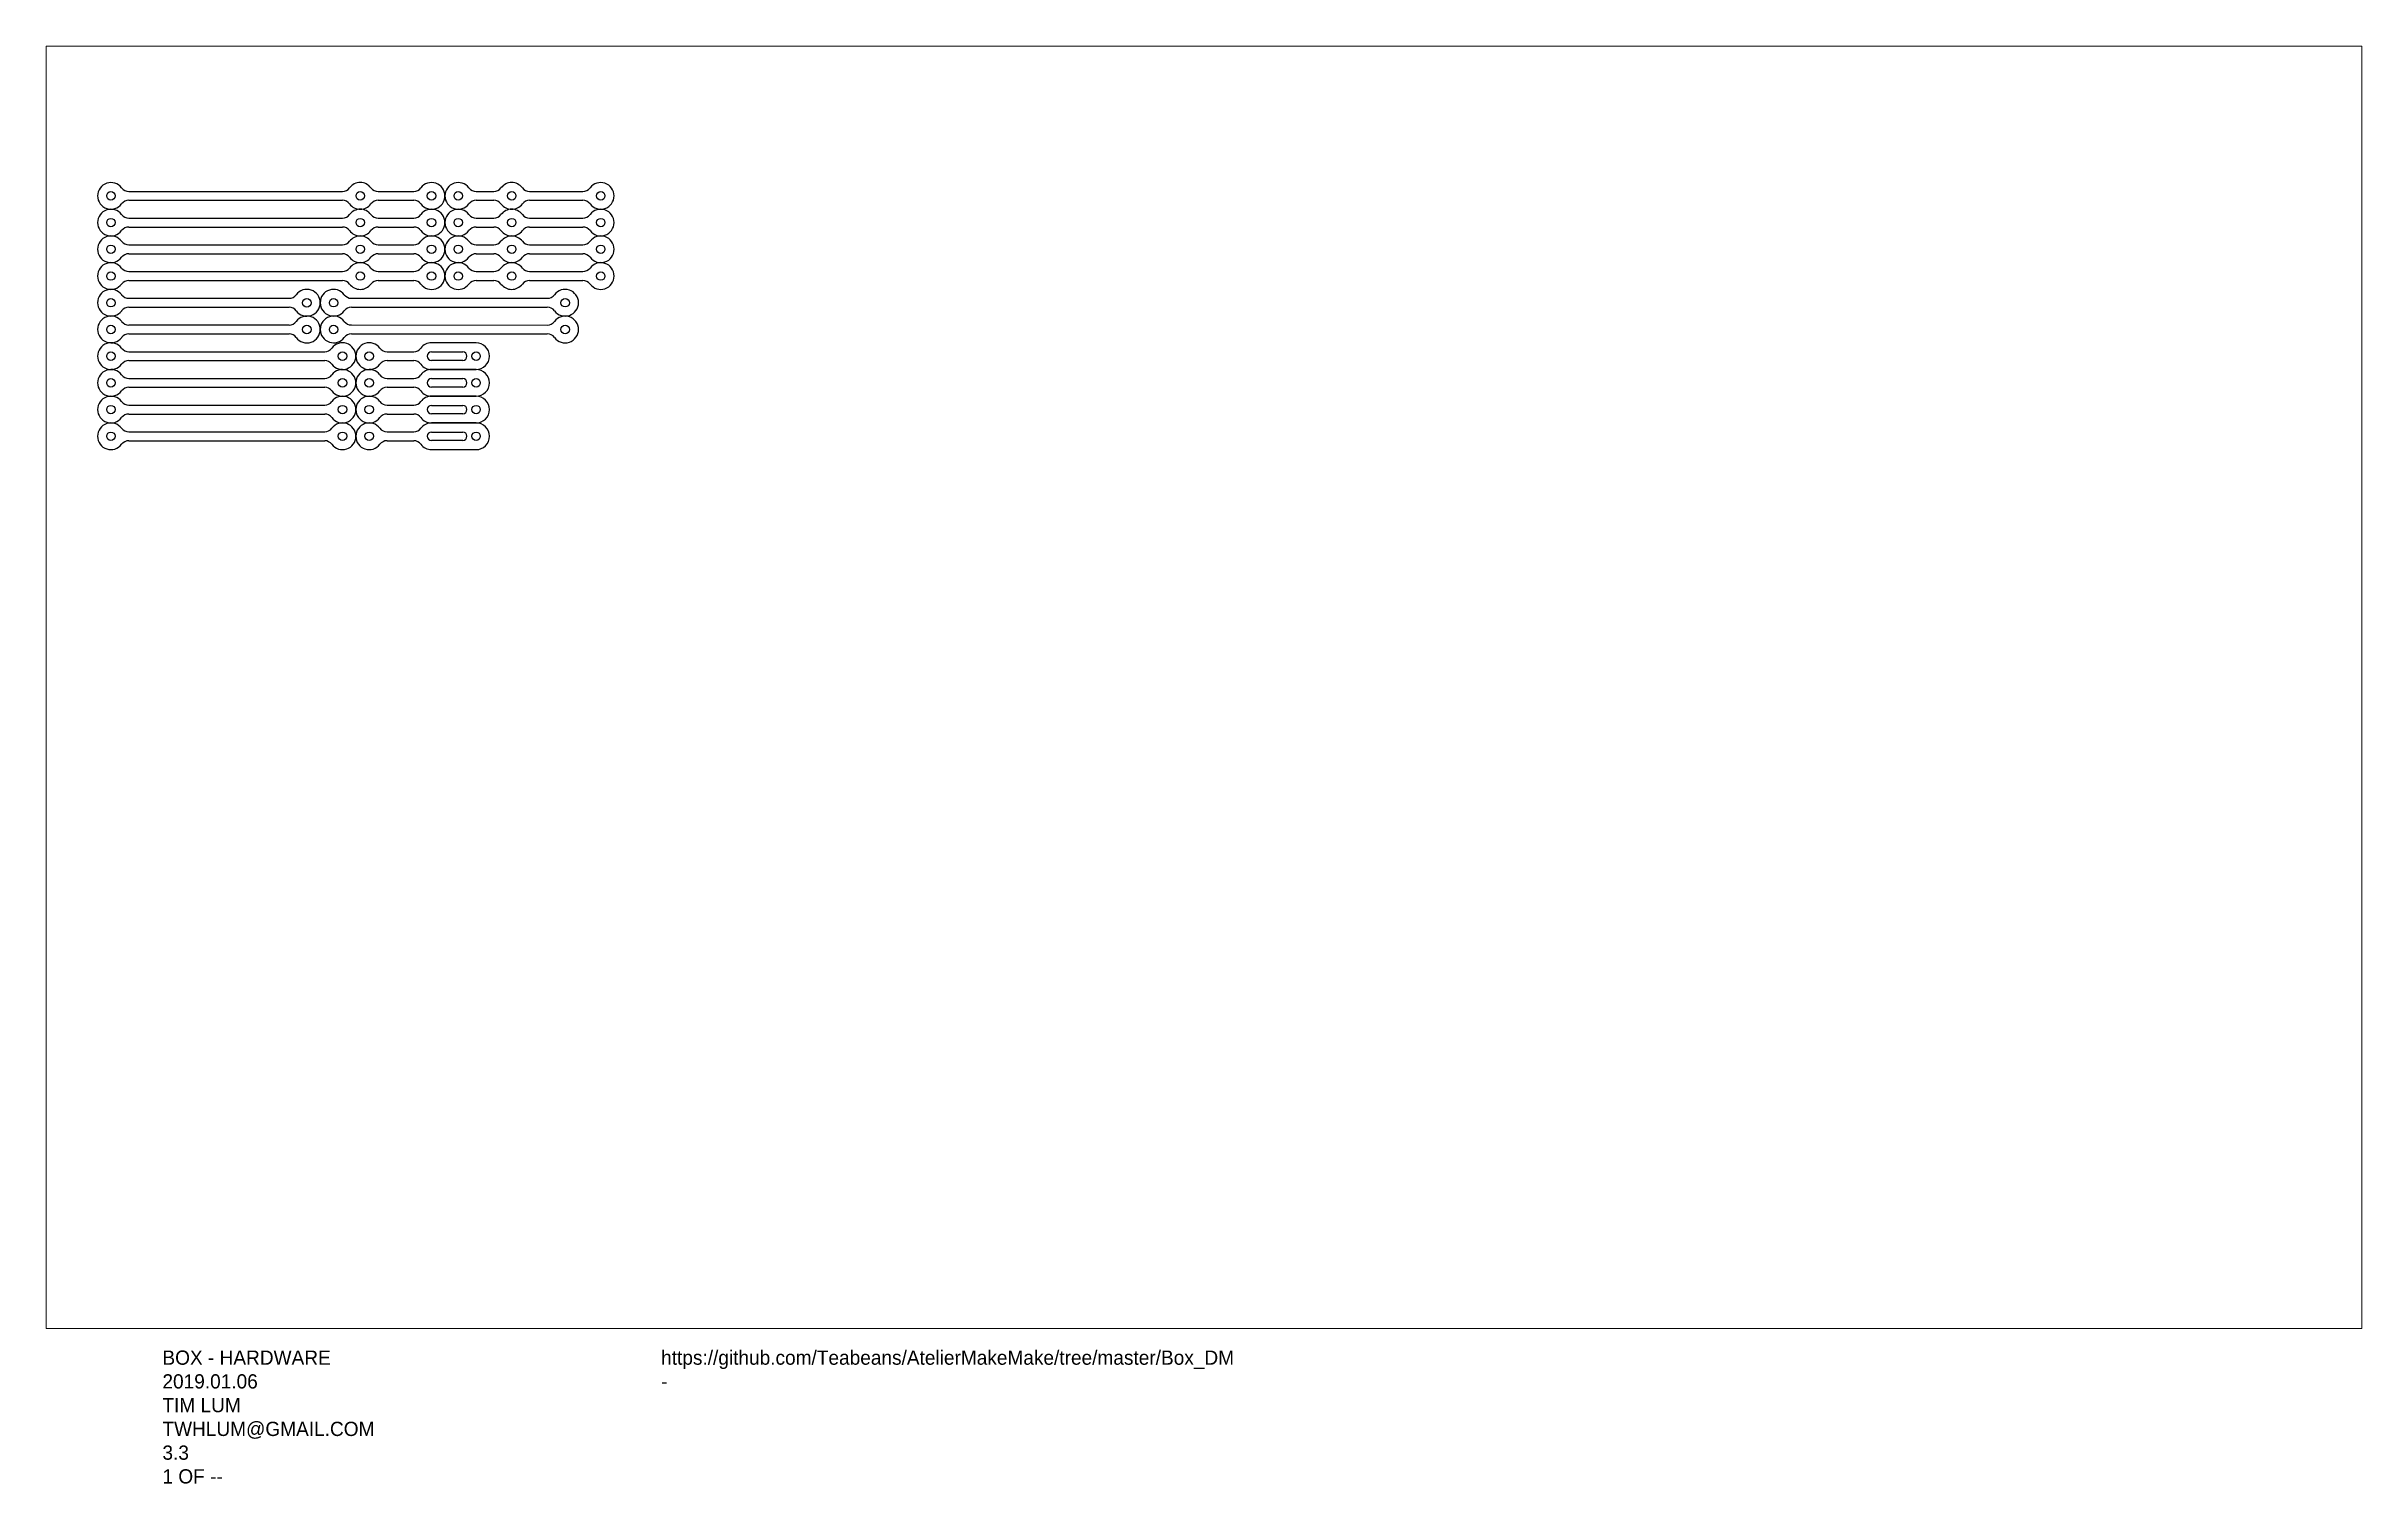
# Paper-space layout 'LidPlate' of a CAD drawing. Header units: inches. Extents: x 0.8 to 33.2, y 1.1 to 21.2.
# The model-space entities are those that its viewports show. They can reach past a viewport. Long polylines and large blocks are cut down to what shows.
import ezdxf

# ---------------------------------------------------------------- set-up
doc = ezdxf.new("R2010")
doc.units = ezdxf.units.IN
doc.header["$MEASUREMENT"] = 0
doc.layers.add('ANNO', color=6, linetype='Continuous', lineweight=0)
doc.layers.add('CUT', color=1, linetype='Continuous')
doc.styles.get("Standard").update_dxf_attribs({"font": 'arial.ttf'})

# ---------------------------------------------------------------- blocks, each defined once
blk = doc.blocks.new('Linkage_5in')
at = {"layer": 'CUT'}
for p, q in [((0.25, 0.0625), (3.25, 0.0625)), ((3.75, 0.0625), (4.25, 0.0625)), ((0.25, -0.0625), (3.25, -0.0625)), ((3.75, -0.0625), (4.25, -0.0625))]:
    blk.add_line(p, q, dxfattribs=at)
for centre in [(0, 0), (3.5, 0), (4.5, 0)]:
    blk.add_circle(centre, 0.0595, dxfattribs=at)
for centre, radius, start, end in [((0, 0), 0.1875, 36.8699, 323.1301), ((0.25, 0.1875), 0.125, 216.8699, 270), ((3.25, 0.1875), 0.125, 270, 323.1301), ((3.5, 0), 0.1875, 36.8699, 143.1301), ((3.75, 0.1875), 0.125, 216.8699, 270), ((4.25, 0.1875), 0.125, 270, 323.1301), ((4.5, 0), 0.1875, 216.8699, 143.1301), ((0.25, -0.1875), 0.125, 90, 143.1301), ((3.25, -0.1875), 0.125, 36.8699, 90), ((3.5, 0), 0.1875, 216.8699, 323.1301), ((3.75, -0.1875), 0.125, 90, 143.1301), ((4.25, -0.1875), 0.125, 36.8699, 90)]:
    blk.add_arc(centre, radius, start, end, dxfattribs=at)
blk = doc.blocks.new('Linkage_4in')
at = {"layer": 'CUT'}
for p, q in [((1.38, -0.59), (3.411, -1.56)), ((1.326, -0.703), (3.357, -1.673))]:
    blk.add_line(p, q, dxfattribs=at)
for centre in [(1.128, -0.539), (3.609, -1.725)]:
    blk.add_circle(centre, 0.0595, dxfattribs=at)
for centre, radius, start, end in [((1.128, -0.539), 0.188, 11.3297, 297.5899), ((1.434, -0.478), 0.125, 191.3297, 244.4598), ((1.273, -0.816), 0.125, 64.4598, 117.5899), ((3.464, -1.448), 0.125, 244.4598, 297.5899), ((3.609, -1.725), 0.188, 191.3297, 117.5899), ((3.303, -1.786), 0.125, 11.3297, 64.4598)]:
    blk.add_arc(centre, radius, start, end, dxfattribs=at)
blk = doc.blocks.new('Linkage_3in')
at = {"layer": 'CUT'}
for p, q in [((0.25, 0.0625), (3, 0.0625)), ((0.25, -0.0625), (3, -0.0625))]:
    blk.add_line(p, q, dxfattribs=at)
for centre in [(0, 0), (3.25, 0)]:
    blk.add_circle(centre, 0.0595, dxfattribs=at)
for centre, radius, start, end in [((0, 0), 0.1875, 36.8699, 323.1301), ((0.25, 0.1875), 0.125, 216.8699, 270), ((3, 0.1875), 0.125, 270, 323.1301), ((3.25, 0), 0.1875, 216.8699, 143.1301), ((0.25, -0.1875), 0.125, 90, 143.1301), ((3, -0.1875), 0.125, 36.8699, 90)]:
    blk.add_arc(centre, radius, start, end, dxfattribs=at)
blk = doc.blocks.new('Linkage_1p5in')
at = {"layer": 'CUT'}
for p, q in [((0.25, 0.0625), (0.5, 0.0625)), ((1, 0.0625), (1.75, 0.0625)), ((0.25, -0.0625), (0.5, -0.0625)), ((1, -0.0625), (1.75, -0.0625))]:
    blk.add_line(p, q, dxfattribs=at)
for centre in [(0, 0), (0.75, 0), (2, 0)]:
    blk.add_circle(centre, 0.0595, dxfattribs=at)
for centre, radius, start, end in [((0, 0), 0.1875, 36.8699, 323.1301), ((0.25, 0.1875), 0.125, 216.8699, 270), ((0.5, 0.1875), 0.125, 270, 323.1301), ((0.75, 0), 0.1875, 36.8699, 143.1301), ((1, 0.1875), 0.125, 216.8699, 270), ((1.75, 0.1875), 0.125, 270, 323.1301), ((2, 0), 0.1875, 216.8699, 143.1301), ((0.25, -0.1875), 0.125, 90, 143.1301), ((0.5, -0.1875), 0.125, 36.8699, 90), ((0.75, 0), 0.1875, 216.8699, 323.1301), ((1, -0.1875), 0.125, 90, 143.1301), ((1.75, -0.1875), 0.125, 36.8699, 90)]:
    blk.add_arc(centre, radius, start, end, dxfattribs=at)
blk = doc.blocks.new('Linkage_p75in')
at = {"layer": 'CUT'}
for p, q in [((-0.25, 0.0625), (0.125, 0.0625)), ((1, 0.1875), (0.375, 0.1875)), ((0.375, 0.0595), (0.8125, 0.0595)), ((-0.25, -0.0625), (0.125, -0.0625)), ((0.8125, -0.0595), (0.375, -0.0595)), ((0.375, -0.1875), (1, -0.1875))]:
    blk.add_line(p, q, dxfattribs=at)
for centre in [(-0.5, 0), (1, 0)]:
    blk.add_circle(centre, 0.0595, dxfattribs=at)
for centre, radius, start, end in [((-0.5, 0), 0.1875, 36.8699, 323.1301), ((-0.25, 0.1875), 0.125, 216.8699, 270), ((0.125, 0.1875), 0.125, 270, 323.1301), ((0.375, 0), 0.1875, 90, 143.1301), ((0.375, 0), 0.0595, 90, 270), ((0.8125, 0), 0.0595, 270, 90), ((1, 0), 0.1875, 270, 90), ((-0.25, -0.1875), 0.125, 90, 143.1301), ((0.125, -0.1875), 0.125, 36.8699, 90), ((0.375, 0), 0.1875, 216.8699, 270)]:
    blk.add_arc(centre, radius, start, end, dxfattribs=at)
blk = doc.blocks.new('Linkage_3p25in')
at = {"layer": 'CUT'}
for p, q in [((0.25, 0.064), (3, 0.078)), ((0.25, -0.061), (3, -0.047))]:
    blk.add_line(p, q, dxfattribs=at)
for centre in [(0, 0), (3.25, 0.017)]:
    blk.add_circle(centre, 0.0595, dxfattribs=at)
for centre, radius, start, end in [((0, 0), 0.188, 37.1747, 323.4349), ((0.249, 0.189), 0.125, 217.1747, 270.3048), ((2.999, 0.203), 0.125, 270.3048, 323.4349), ((3.25, 0.017), 0.188, 217.1747, 143.4349), ((0.251, -0.186), 0.125, 90.3048, 143.4349), ((3.001, -0.172), 0.125, 37.1747, 90.3048)]:
    blk.add_arc(centre, radius, start, end, dxfattribs=at)

msp = doc.modelspace()

# ---------------------------------------------------------------- block references
for name, p in [('Linkage_5in', (-98.15829, 62.97105)), ('Linkage_1p5in', (-93.28329, 62.97105)), ('Linkage_5in', (-98.15829, 62.59605)), ('Linkage_1p5in', (-93.28329, 62.59605)), ('Linkage_5in', (-98.15829, 62.22105)), ('Linkage_1p5in', (-93.28329, 62.22105)), ('Linkage_5in', (-98.15829, 61.84605)), ('Linkage_1p5in', (-93.28329, 61.84605)), ('Linkage_3in', (-98.15829, 60.72105)), ('Linkage_p75in', (-94.03329, 60.72105)), ('Linkage_3in', (-98.15829, 60.34605)), ('Linkage_p75in', (-94.03329, 60.34605)), ('Linkage_3in', (-98.15829, 59.97105)), ('Linkage_p75in', (-94.03329, 59.97105)), ('Linkage_3in', (-98.15829, 59.59605)), ('Linkage_p75in', (-94.03329, 59.59605))]:
    msp.add_blockref(name, p)
for name, p, rotation in [('Linkage_4in', (-99.40829, 61.47105), 25.54017209668681), ('Linkage_4in', (-99.40829, 61.09605), 25.54017209668681), ('Linkage_3p25in', (-95.03329, 61.47105), 359.695231149669), ('Linkage_3p25in', (-95.03329, 61.09605), 359.695231149669)]:
    msp.add_blockref(name, p, dxfattribs=dict(rotation=rotation))

psp = doc.layouts.new('LidPlate')

# ---------------------------------------------------------------- texts
at = {"layer": 'ANNO', "char_height": 0.2, "attachment_point": 1}
for s, insert in [('{\\fUbuntu|b0|i0|c0|p34;BOX - HARDWARE\\P2019.01.06\\PTIM LUM\\PTWHLUM@GMAIL.COM\\P3.3\\P1 OF --}', (2.38, 2.942)), ('{\\fUbuntu|b0|i0|c0|p34;https://github.com/Teabeans/AtelierMakeMake/tree/master/Box_DM\\P-}', (9.38, 2.942))]:
    psp.add_mtext_dynamic_manual_height_columns(s, width=3.50241, gutter_width=1, heights=[0], dxfattribs=dict(at, insert=insert))

# ---------------------------------------------------------------- viewports
at = {"layer": '0', "view_target_point": (-117.40834, 108.36181)}
psp.add_viewport(center=(17, 12.25), size=(32.5, 18), view_center_point=(34.59276, -52.29109), view_height=17.9999998, dxfattribs=at)

doc.saveas('drawing.dxf')
